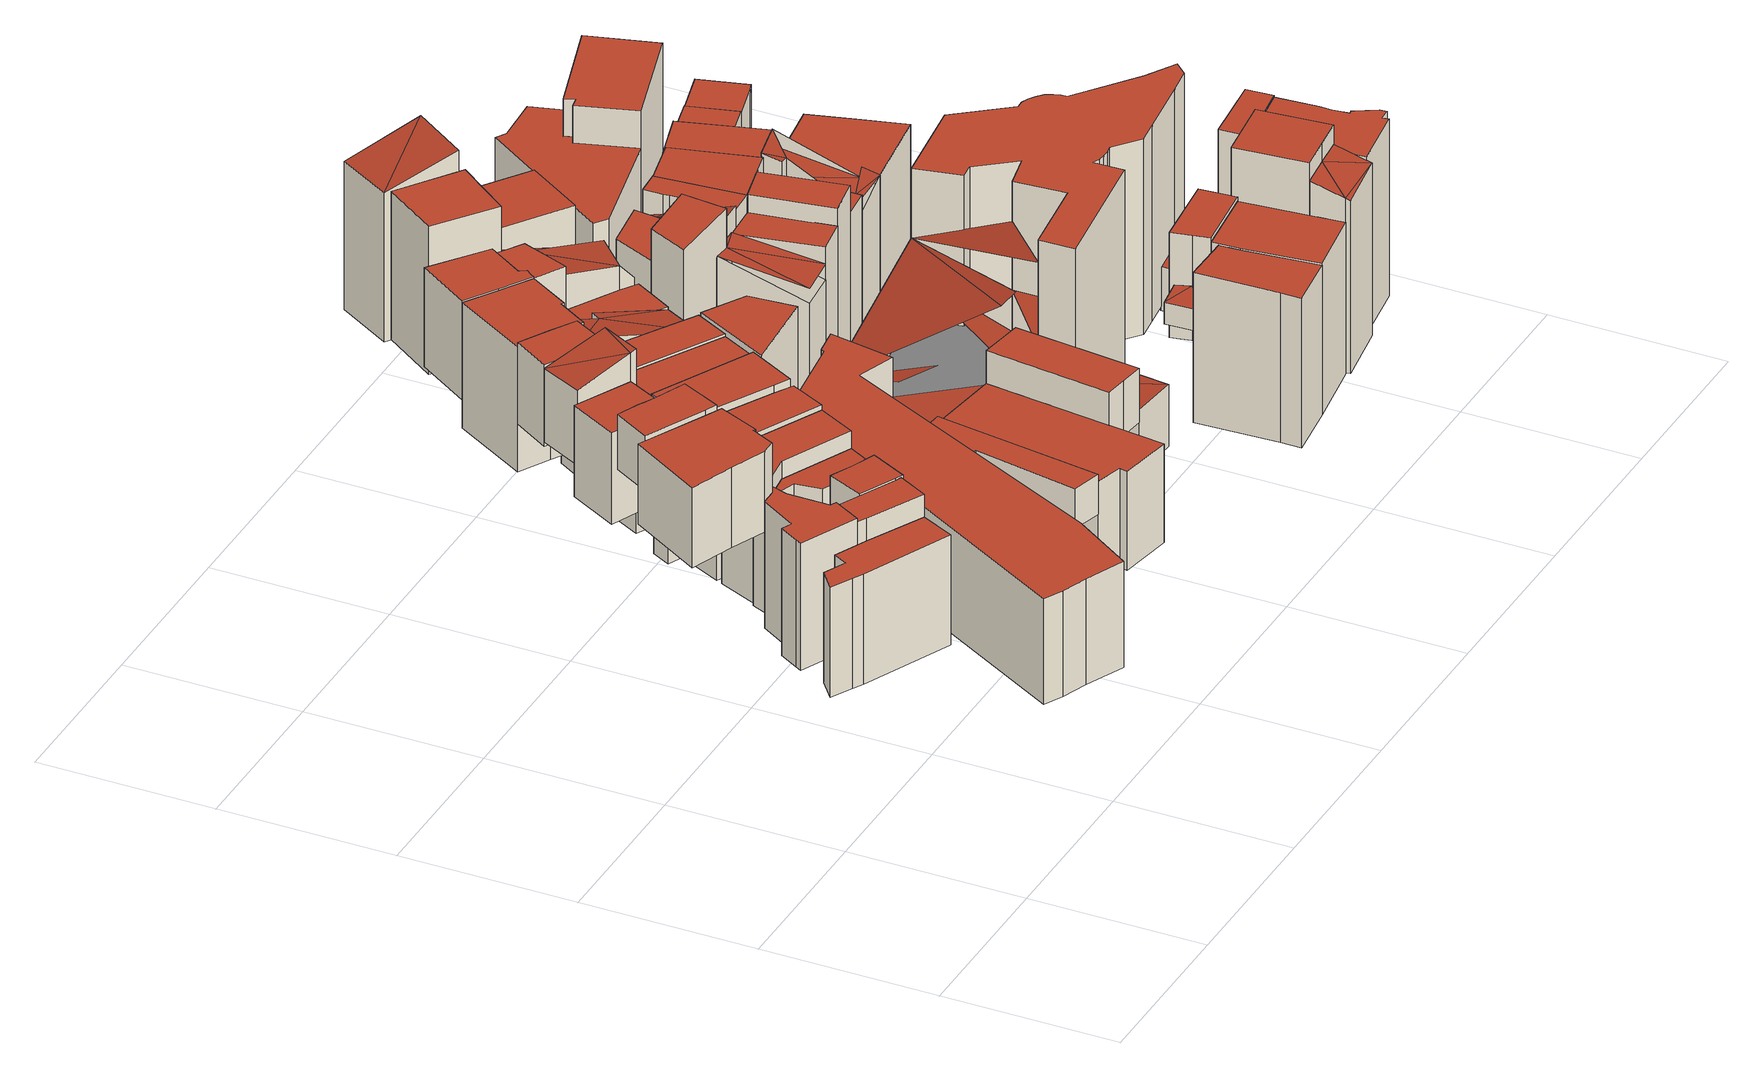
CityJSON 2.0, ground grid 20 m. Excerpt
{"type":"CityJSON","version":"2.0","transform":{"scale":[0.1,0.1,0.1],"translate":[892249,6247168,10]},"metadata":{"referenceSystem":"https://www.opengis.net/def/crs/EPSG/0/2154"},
"CityObjects":{
"building1":{"type":"Building","attributes":{"class":"Building"},"children":["building1-1"]},
"building1-1":{"type":"BuildingPart","parents":["building1"],"geometry":[{"type":"Solid","lod":"2.2","boundaries":[[[[0,1,2,3,4,5,6,7,8]],[[9,10,11,12,13,14,15,16,17]],[[17,16,7,8]],[[16,15,6,7]],[[15,14,5,6]],[[14,13,4,5]],[[13,12,3,4]],[[12,11,2,3]],[[11,10,1,2]],[[10,9,0,1]],[[9,17,8,0]]]],"semantics":{"surfaces":[{"type":"GroundSurface"},{"type":"RoofSurface"},{"type":"WallSurface","on_footprint_edge":true}],"values":[[0,1,2,2,2,2,2,2,2,2,2]]}}]},
"building2":{"type":"Building","attributes":{"class":"Building"},"children":["building2-1"]},
"building2-1":{"type":"BuildingPart","parents":["building2"],"geometry":[{"type":"Solid","lod":"2.2","boundaries":[[[[18,19,20,21,22,23,24,25,26,27,28,29]],[[30,31,32,33,34,35,36,37,38,39,40,41]],[[41,40,28,29]],[[40,39,27,28]],[[39,38,26,27]],[[38,37,25,26]],[[37,36,24,25]],[[36,35,23,24]],[[35,34,22,23]],[[34,33,21,22]],[[33,32,20,21]],[[32,31,19,20]],[[31,30,18,19]],[[30,41,29,18]]]],"semantics":{"surfaces":[{"type":"GroundSurface"},{"type":"RoofSurface"},{"type":"WallSurface","on_footprint_edge":true}],"values":[[0,1,2,2,2,2,2,2,2,2,2,2,2,2]]}}]},
"building3":{"type":"Building","attributes":{"class":"Building"},"children":["building3-1"]},
"building3-1":{"type":"BuildingPart","parents":["building3"],"geometry":[{"type":"Solid","lod":"2.2","boundaries":[[[[42,43,44,45,46,47,48,49,50]],[[51,52,53,54,55,56,57,58,59]],[[59,58,49,50]],[[58,57,48,49]],[[57,56,47,48]],[[56,55,46,47]],[[55,54,45,46]],[[54,53,44,45]],[[53,52,43,44]],[[52,51,42,43]],[[51,59,50,42]]]],"semantics":{"surfaces":[{"type":"GroundSurface"},{"type":"RoofSurface"},{"type":"WallSurface","on_footprint_edge":true}],"values":[[0,1,2,2,2,2,2,2,2,2,2]]}}]},
"building4":{"type":"Building","attributes":{"class":"Building"},"children":["building4-1"]},
"building4-1":{"type":"BuildingPart","parents":["building4"],"geometry":[{"type":"Solid","lod":"2.2","boundaries":[[[[60,61,62,63,64,65]],[[66,67,68,69,70,71]],[[71,70,64,65]],[[70,69,63,64]],[[69,68,62,63]],[[68,67,61,62]],[[67,66,60,61]],[[66,71,65,60]]]],"semantics":{"surfaces":[{"type":"GroundSurface"},{"type":"RoofSurface"},{"type":"WallSurface","on_footprint_edge":true}],"values":[[0,1,2,2,2,2,2,2]]}}]},
"building5":{"type":"Building","attributes":{"class":"Building"},"children":["building5-1"]},
"building5-1":{"type":"BuildingPart","parents":["building5"],"geometry":[{"type":"Solid","lod":"2.2","boundaries":[[[[72,73,74,75,76,77,78,79]],[[80,81,82,83,84,85,86,87]],[[87,86,78,79]],[[86,85,77,78]],[[85,84,76,77]],[[84,83,75,76]],[[83,82,74,75]],[[82,81,73,74]],[[81,80,72,73]],[[80,87,79,72]]]],"semantics":{"surfaces":[{"type":"GroundSurface"},{"type":"RoofSurface"},{"type":"WallSurface","on_footprint_edge":true}],"values":[[0,1,2,2,2,2,2,2,2,2]]}}]},
"building6":{"type":"Building","attributes":{"class":"Building"},"children":["building6-1"]},
"building6-1":{"type":"BuildingPart","parents":["building6"],"geometry":[{"type":"Solid","lod":"2.2","boundaries":[[[[88,89,90,91,92,93]],[[94,95,96,97,98,99]],[[99,98,92,93]],[[98,97,91,92]],[[97,96,90,91]],[[96,95,89,90]],[[95,94,88,89]],[[94,99,93,88]]]],"semantics":{"surfaces":[{"type":"GroundSurface"},{"type":"RoofSurface"},{"type":"WallSurface","on_footprint_edge":true}],"values":[[0,1,2,2,2,2,2,2]]}}]},
"building7":{"type":"Building","attributes":{"class":"Building"},"children":["building7-1"]},
"building7-1":{"type":"BuildingPart","parents":["building7"],"geometry":[{"type":"Solid","lod":"2.2","boundaries":[[[[100,101,102,103,104,105,106]],[[107,108,109,110,111,112,113]],[[113,112,105,106]],[[112,111,104,105]],[[111,110,103,104]],[[110,109,102,103]],[[109,108,101,102]],[[108,107,100,101]],[[107,113,106,100]]]],"semantics":{"surfaces":[{"type":"GroundSurface"},{"type":"RoofSurface"},{"type":"WallSurface","on_footprint_edge":true}],"values":[[0,1,2,2,2,2,2,2,2]]}}]},
"building8":{"type":"Building","attributes":{"class":"Building"},"children":["building8-1"]},
"building8-1":{"type":"BuildingPart","parents":["building8"],"geometry":[{"type":"Solid","lod":"2.2","boundaries":[[[[114,115,116,117,118,119,120]],[[121,122,123,124,125,126,127]],[[127,126,119,120]],[[126,125,118,119]],[[125,124,117,118]],[[124,123,116,117]],[[123,122,115,116]],[[122,121,114,115]],[[121,127,120,114]]]],"semantics":{"surfaces":[{"type":"GroundSurface"},{"type":"RoofSurface"},{"type":"WallSurface","on_footprint_edge":true}],"values":[[0,1,2,2,2,2,2,2,2]]}}]},
"building9":{"type":"Building","attributes":{"class":"Building"},"children":["building9-1"]},
"building9-1":{"type":"BuildingPart","parents":["building9"],"geometry":[{"type":"Solid","lod":"2.2","boundaries":[[[[128,129,130,131,132,133,134]],[[135,136,137,138,139,140,141]],[[141,140,133,134]],[[140,139,132,133]],[[139,138,131,132]],[[138,137,130,131]],[[137,136,129,130]],[[136,135,128,129]],[[135,141,134,128]]]],"semantics":{"surfaces":[{"type":"GroundSurface"},{"type":"RoofSurface"},{"type":"WallSurface","on_footprint_edge":true}],"values":[[0,1,2,2,2,2,2,2,2]]}}]},
"building10":{"type":"Building","attributes":{"class":"Building"},"children":["building10-1"]},
"building10-1":{"type":"BuildingPart","parents":["building10"],"geometry":[{"type":"Solid","lod":"2.2","boundaries":[[[[142,143,144]],[[145,142,146]],[[144,146,142]],[[147,148,149,150,151]],[[144,143,150,151]],[[143,142,149,150]],[[142,145,148,149]],[[145,146,147,148]],[[146,144,151,147]]]],"semantics":{"surfaces":[{"type":"RoofSurface","rf_azimuth":148.91,"rf_slope":15.55},{"type":"GroundSurface"},{"type":"WallSurface","on_footprint_edge":true}],"values":[[0,0,0,1,2,2,2,2,2]]}}]},
"building11":{"type":"Building","attributes":{"class":"Building"},"children":["building11-1"]},
"building11-1":{"type":"BuildingPart","parents":["building11"],"geometry":[{"type":"Solid","lod":"2.2","boundaries":[[[[152,153,154,155,156,157]],[[158,159,160,161,162,163]],[[163,162,156,157]],[[162,161,155,156]],[[161,160,154,155]],[[160,159,153,154]],[[159,158,152,153]],[[158,163,157,152]]]],"semantics":{"surfaces":[{"type":"GroundSurface"},{"type":"RoofSurface"},{"type":"WallSurface","on_footprint_edge":true}],"values":[[0,1,2,2,2,2,2,2]]}}]},
"building12":{"type":"Building","attributes":{"class":"Building"},"children":["building12-1"]},
"building12-1":{"type":"BuildingPart","parents":["building12"],"geometry":[{"type":"Solid","lod":"2.2","boundaries":[[[[164,165,166,167,168]],[[169,170,171,172,173]],[[173,172,167,168]],[[172,171,166,167]],[[171,170,165,166]],[[170,169,164,165]],[[169,173,168,164]]]],"semantics":{"surfaces":[{"type":"GroundSurface"},{"type":"RoofSurface"},{"type":"WallSurface","on_footprint_edge":true}],"values":[[0,1,2,2,2,2,2]]}}]},
"building13":{"type":"Building","attributes":{"class":"Building"},"children":["building13-1"]},
"building13-1":{"type":"BuildingPart","parents":["building13"],"geometry":[{"type":"Solid","lod":"2.2","boundaries":[[[[174,175,176,177,178,179,180,181]],[[182,183,184,185,186,187,188,189]],[[189,188,180,181]],[[188,187,179,180]],[[187,186,178,179]],[[186,185,177,178]],[[185,184,176,177]],[[184,183,175,176]],[[183,182,174,175]],[[182,189,181,174]]]],"semantics":{"surfaces":[{"type":"GroundSurface"},{"type":"RoofSurface"},{"type":"WallSurface","on_footprint_edge":true}],"values":[[0,1,2,2,2,2,2,2,2,2]]}}]},
"building14":{"type":"Building","attributes":{"class":"Building"},"children":["building14-1"]},
"building14-1":{"type":"BuildingPart","parents":["building14"],"geometry":[{"type":"Solid","lod":"2.2","boundaries":[[[[190,191,192,193,194,195,196,197,198,199,200]],[[201,202,203,204,205,206,207,208,209,210,211]],[[211,210,199,200]],[[210,209,198,199]],[[209,208,197,198]],[[208,207,196,197]],[[207,206,195,196]],[[206,205,194,195]],[[205,204,193,194]],[[204,203,192,193]],[[203,202,191,192]],[[202,201,190,191]],[[201,211,200,190]]]],"semantics":{"surfaces":[{"type":"GroundSurface"},{"type":"RoofSurface"},{"type":"WallSurface","on_footprint_edge":true}],"values":[[0,1,2,2,2,2,2,2,2,2,2,2,2]]}}]},
"building15":{"type":"Building","attributes":{"class":"Building"},"children":["building15-1"]},
"building15-1":{"type":"BuildingPart","parents":["building15"],"geometry":[{"type":"Solid","lod":"2.2","boundaries":[[[[212,213,214,215]],[[216,217,218,219]],[[219,218,214,215]],[[218,217,213,214]],[[217,216,212,213]],[[216,219,215,212]]]],"semantics":{"surfaces":[{"type":"GroundSurface"},{"type":"RoofSurface"},{"type":"WallSurface","on_footprint_edge":true}],"values":[[0,1,2,2,2,2]]}}]},
"building16":{"type":"Building","attributes":{"class":"Building"},"children":["building16-1"]},
"building16-1":{"type":"BuildingPart","parents":["building16"],"geometry":[{"type":"Solid","lod":"2.2","boundaries":[[[[220,221,222,223,224,225,226,227]],[[228,229,230,231,232,233,234,235]],[[235,234,226,227]],[[234,233,225,226]],[[233,232,224,225]],[[232,231,223,224]],[[231,230,222,223]],[[230,229,221,222]],[[229,228,220,221]],[[228,235,227,220]]]],"semantics":{"surfaces":[{"type":"GroundSurface"},{"type":"RoofSurface"},{"type":"WallSurface","on_footprint_edge":true}],"values":[[0,1,2,2,2,2,2,2,2,2]]}}]},
"building17":{"type":"Building","attributes":{"class":"Building"},"children":["building17-1"]},
"building17-1":{"type":"BuildingPart","parents":["building17"],"geometry":[{"type":"Solid","lod":"2.2","boundaries":[[[[236,237,238,239]],[[240,241,242,243]],[[243,242,238,239]],[[242,241,237,238]],[[241,240,236,237]],[[240,243,239,236]]]],"semantics":{"surfaces":[{"type":"GroundSurface"},{"type":"RoofSurface"},{"type":"WallSurface","on_footprint_edge":true}],"values":[[0,1,2,2,2,2]]}}]},
"building18":{"type":"Building","attributes":{"class":"Building"},"children":["building18-1"]},
"building18-1":{"type":"BuildingPart","parents":["building18"],"geometry":[{"type":"Solid","lod":"2.2","boundaries":[[[[244,245,246]],[[247,248,244]],[[247,244,249]],[[246,249,244]],[[250,251,252,253,254,255]],[[246,245,254,255]],[[245,244,253,254]],[[244,248,252,253]],[[248,247,251,252]],[[247,249,250,251]],[[249,246,255,250]]]],"semantics":{"surfaces":[{"type":"RoofSurface","rf_azimuth":332.61,"rf_slope":16.36},{"type":"GroundSurface"},{"type":"WallSurface","on_footprint_edge":true}],"values":[[0,0,0,0,1,2,2,2,2,2,2]]}}]},
"building19":{"type":"Building","attributes":{"class":"Building"},"children":["building19-1"]},
"building19-1":{"type":"BuildingPart","parents":["building19"],"geometry":[{"type":"Solid","lod":"2.2","boundaries":[[[[256,257,258,259,260,261,262,263]],[[264,265,266,267,268,269,270,271]],[[271,270,262,263]],[[270,269,261,262]],[[269,268,260,261]],[[268,267,259,260]],[[267,266,258,259]],[[266,265,257,258]],[[265,264,256,257]],[[264,271,263,256]]]],"semantics":{"surfaces":[{"type":"GroundSurface"},{"type":"RoofSurface"},{"type":"WallSurface","on_footprint_edge":true}],"values":[[0,1,2,2,2,2,2,2,2,2]]}}]},
"building20":{"type":"Building","attributes":{"class":"Building"},"children":["building20-1"]},
"building20-1":{"type":"BuildingPart","parents":["building20"],"geometry":[{"type":"Solid","lod":"2.2","boundaries":[[[[272,273,274,275,276,277,278]],[[279,280,281,282,283,284,285]],[[285,284,277,278]],[[284,283,276,277]],[[283,282,275,276]],[[282,281,274,275]],[[281,280,273,274]],[[280,279,272,273]],[[279,285,278,272]]]],"semantics":{"surfaces":[{"type":"GroundSurface"},{"type":"RoofSurface"},{"type":"WallSurface","on_footprint_edge":true}],"values":[[0,1,2,2,2,2,2,2,2]]}}]},
"building21":{"type":"Building","attributes":{"class":"Building"},"children":["building21-1"]},
"building21-1":{"type":"BuildingPart","parents":["building21"],"geometry":[{"type":"Solid","lod":"2.2","boundaries":[[[[286,287,288,289,290,291,292,293]],[[294,295,296,297,298,299,300,301]],[[301,300,292,293]],[[300,299,291,292]],[[299,298,290,291]],[[298,297,289,290]],[[297,296,288,289]],[[296,295,287,288]],[[295,294,286,287]],[[294,301,293,286]]]],"semantics":{"surfaces":[{"type":"GroundSurface"},{"type":"RoofSurface"},{"type":"WallSurface","on_footprint_edge":true}],"values":[[0,1,2,2,2,2,2,2,2,2]]}}]},
"building22":{"type":"Building","attributes":{"class":"Building"},"children":["building22-1"]},
"building22-1":{"type":"BuildingPart","parents":["building22"],"geometry":[{"type":"Solid","lod":"2.2","boundaries":[[[[302,303,304,305,306]],[[307,308,309,310,311]],[[311,310,305,306]],[[310,309,304,305]],[[309,308,303,304]],[[308,307,302,303]],[[307,311,306,302]]]],"semantics":{"surfaces":[{"type":"GroundSurface"},{"type":"RoofSurface"},{"type":"WallSurface","on_footprint_edge":true}],"values":[[0,1,2,2,2,2,2]]}}]},
"building23":{"type":"Building","attributes":{"class":"Building"},"children":["building23-1"]},
"building23-1":{"type":"BuildingPart","parents":["building23"],"geometry":[{"type":"Solid","lod":"2.2","boundaries":[[[[312,313,314,315]],[[316,317,318,319]],[[319,318,314,315]],[[318,317,313,314]],[[317,316,312,313]],[[316,319,315,312]]]],"semantics":{"surfaces":[{"type":"GroundSurface"},{"type":"RoofSurface"},{"type":"WallSurface","on_footprint_edge":true}],"values":[[0,1,2,2,2,2]]}}]},
"building24":{"type":"Building","attributes":{"class":"Building"},"children":["building24-1"]},
"building24-1":{"type":"BuildingPart","parents":["building24"],"geometry":[{"type":"Solid","lod":"2.2","boundaries":[[[[320,321,322,323,324]],[[325,326,327,328,329]],[[329,328,323,324]],[[328,327,322,323]],[[327,326,321,322]],[[326,325,320,321]],[[325,329,324,320]]]],"semantics":{"surfaces":[{"type":"GroundSurface"},{"type":"RoofSurface"},{"type":"WallSurface","on_footprint_edge":true}],"values":[[0,1,2,2,2,2,2]]}}]},
"building25":{"type":"Building","attributes":{"class":"Building"},"children":["building25-1"]},
"building25-1":{"type":"BuildingPart","parents":["building25"],"geometry":[{"type":"MultiSurface","lod":"2.2","boundaries":[[[330,331,332]],[[333,332,331]],[[334,335,336]],[[337,338,339,340,341]],[[333,331,340,341]],[[331,336,339,340]],[[336,335,338,339]],[[335,332,337,338]],[[332,333,341,337]]],"semantics":{"surfaces":[{"type":"RoofSurface","rf_azimuth":331.25,"rf_slope":10.89},{"type":"RoofSurface","rf_azimuth":338.7,"rf_slope":5.33},{"type":"GroundSurface"},{"type":"WallSurface","on_footprint_edge":true}],"values":[0,0,1,2,3,3,3,3,3]}}]},
"building26":{"type":"Building","attributes":{"class":"Building"},"children":["building26-1"]},
"building26-1":{"type":"BuildingPart","parents":["building26"],"geometry":[{"type":"Solid","lod":"2.2","boundaries":[[[[342,343,344,345,346,347]],[[348,349,350,351,352,353]],[[353,352,346,347]],[[352,351,345,346]],[[351,350,344,345]],[[350,349,343,344]],[[349,348,342,343]],[[348,353,347,342]]]],"semantics":{"surfaces":[{"type":"GroundSurface"},{"type":"RoofSurface"},{"type":"WallSurface","on_footprint_edge":true}],"values":[[0,1,2,2,2,2,2,2]]}}]},
"building27":{"type":"Building","attributes":{"class":"Building"},"children":["building27-1"]},
"building27-1":{"type":"BuildingPart","parents":["building27"],"geometry":[{"type":"Solid","lod":"2.2","boundaries":[[[[354,355,356]],[[357,354,356]],[[358,359,360,361]],[[356,355,360,361]],[[355,354,359,360]],[[354,357,358,359]],[[357,356,361,358]]]],"semantics":{"surfaces":[{"type":"RoofSurface","rf_azimuth":146.24,"rf_slope":16.79},{"type":"GroundSurface"},{"type":"WallSurface","on_footprint_edge":true}],"values":[[0,0,1,2,2,2,2]]}}]},
"building28":{"type":"Building","attributes":{"class":"Building"},"children":["building28-1"]},
"building28-1":{"type":"BuildingPart","parents":["building28"],"geometry":[{"type":"Solid","lod":"2.2","boundaries":[[[[362,363,364]],[[365,364,363]],[[366,367,368,369]],[[365,363,368,369]],[[363,362,367,368]],[[362,364,366,367]],[[364,365,369,366]]]],"semantics":{"surfaces":[{"type":"RoofSurface","rf_azimuth":328.8,"rf_slope":15.28},{"type":"GroundSurface"},{"type":"WallSurface","on_footprint_edge":true}],"values":[[0,0,1,2,2,2,2]]}}]},
"building29":{"type":"Building","attributes":{"class":"Building"},"children":["building29-1"]},
"building29-1":{"type":"BuildingPart","parents":["building29"],"geometry":[{"type":"Solid","lod":"2.2","boundaries":[[[[370,371,372,373]],[[374,375,376,377]],[[377,376,372,373]],[[376,375,371,372]],[[375,374,370,371]],[[374,377,373,370]]]],"semantics":{"surfaces":[{"type":"GroundSurface"},{"type":"RoofSurface"},{"type":"WallSurface","on_footprint_edge":true}],"values":[[0,1,2,2,2,2]]}}]},
"building30":{"type":"Building","attributes":{"class":"Building"},"children":["building30-1"]},
"building30-1":{"type":"BuildingPart","parents":["building30"],"geometry":[{"type":"Solid","lod":"2.2","boundaries":[[[[378,379,380,381,382,383]],[[384,385,386,387,388,389]],[[389,388,382,383]],[[388,387,381,382]],[[387,386,380,381]],[[386,385,379,380]],[[385,384,378,379]],[[384,389,383,378]]]],"semantics":{"surfaces":[{"type":"GroundSurface"},{"type":"RoofSurface"},{"type":"WallSurface","on_footprint_edge":true}],"values":[[0,1,2,2,2,2,2,2]]}}]},
"building31":{"type":"Building","attributes":{"class":"Building"},"children":["building31-1"]},
"building31-1":{"type":"BuildingPart","parents":["building31"],"geometry":[{"type":"Solid","lod":"2.2","boundaries":[[[[390,391,392,393]],[[394,395,396,397]],[[397,396,392,393]],[[396,395,391,392]],[[395,394,390,391]],[[394,397,393,390]]]],"semantics":{"surfaces":[{"type":"GroundSurface"},{"type":"RoofSurface"},{"type":"WallSurface","on_footprint_edge":true}],"values":[[0,1,2,2,2,2]]}}]},
"building32":{"type":"Building","attributes":{"class":"Building"},"children":["building32-1"]},
"building32-1":{"type":"BuildingPart","parents":["building32"],"geometry":[{"type":"MultiSurface","lod":"2.2","boundaries":[[[398,399,400]],[[401,398,400]],[[401,400,402]],[[403,402,400]],[[404,405,406,407,408,409]],[[403,400,408,409]],[[400,399,407,408]],[[399,398,406,407]],[[398,410,405,406]],[[410,411,404,405]],[[411,403,409,404]]],"semantics":{"surfaces":[{"type":"RoofSurface","rf_azimuth":279.42,"rf_slope":12.34},{"type":"GroundSurface"},{"type":"WallSurface","on_footprint_edge":true}],"values":[0,0,0,0,1,2,2,2,2,2,2]}}]},
"building33":{"type":"Building","attributes":{"class":"Building"},"children":["building33-1"]},
"building33-1":{"type":"BuildingPart","parents":["building33"],"geometry":[{"type":"Solid","lod":"2.2","boundaries":[[[[412,413,414,415]],[[416,417,418,419]],[[419,418,414,415]],[[418,417,413,414]],[[417,416,412,413]],[[416,419,415,412]]]],"semantics":{"surfaces":[{"type":"GroundSurface"},{"type":"RoofSurface"},{"type":"WallSurface","on_footprint_edge":true}],"values":[[0,1,2,2,2,2]]}}]},
"building34":{"type":"Building","attributes":{"class":"Building"},"children":["building34-1"]},
"building34-1":{"type":"BuildingPart","parents":["building34"],"geometry":[{"type":"Solid","lod":"2.2","boundaries":[[[[420,421,422]],[[423,422,421]],[[424,425,426,427]],[[423,421,426,427]],[[421,420,425,426]],[[420,422,424,425]],[[422,423,427,424]]]],"semantics":{"surfaces":[{"type":"RoofSurface","rf_azimuth":352.22,"rf_slope":2.71},{"type":"GroundSurface"},{"type":"WallSurface","on_footprint_edge":true}],"values":[[0,0,1,2,2,2,2]]}}]},
"building35":{"type":"Building","attributes":{"class":"Building"},"children":["building35-1"]},
"building35-1":{"type":"BuildingPart","parents":["building35"],"geometry":[{"type":"Solid","lod":"2.2","boundaries":[[[[428,429,430]],[[431,429,428]],[[432,430,429]],[[430,432,433]],[[434,435,436,437,438,439]],[[433,432,438,439]],[[432,429,437,438]],[[429,431,436,437]],[[431,428,435,436]],[[428,430,434,435]],[[430,433,439,434]]]],"semantics":{"surfaces":[{"type":"RoofSurface","rf_azimuth":92.66,"rf_slope":19.78},{"type":"GroundSurface"},{"type":"WallSurface","on_footprint_edge":true}],"values":[[0,0,0,0,1,2,2,2,2,2,2]]}}]},
"building36":{"type":"Building","attributes":{"class":"Building"},"children":["building36-1"]},
"building36-1":{"type":"BuildingPart","parents":["building36"],"geometry":[{"type":"Solid","lod":"2.2","boundaries":[[[[440,441,442,443,444,445,446]],[[447,448,449,450,451,452,453]],[[453,452,445,446]],[[452,451,444,445]],[[451,450,443,444]],[[450,449,442,443]],[[449,448,441,442]],[[448,447,440,441]],[[447,453,446,440]]]],"semantics":{"surfaces":[{"type":"GroundSurface"},{"type":"RoofSurface"},{"type":"WallSurface","on_footprint_edge":true}],"values":[[0,1,2,2,2,2,2,2,2]]}}]},
"building37":{"type":"Building","attributes":{"class":"Building"},"children":["building37-1"]},
"building37-1":{"type":"BuildingPart","parents":["building37"],"geometry":[{"type":"Solid","lod":"2.2","boundaries":[[[[454,455,456,457]],[[458,459,460,461]],[[461,460,456,457]],[[460,459,455,456]],[[459,458,454,455]],[[458,461,457,454]]]],"semantics":{"surfaces":[{"type":"GroundSurface"},{"type":"RoofSurface"},{"type":"WallSurface","on_footprint_edge":true}],"values":[[0,1,2,2,2,2]]}}]},
"building38":{"type":"Building","attributes":{"class":"Building"},"children":["building38-1"]},
"building38-1":{"type":"BuildingPart","parents":["building38"],"geometry":[{"type":"MultiSurface","lod":"2.2","boundaries":[[[462,463,464]],[[465,466,467]],[[468,469,470]],[[471,472,467]],[[470,473,474]],[[475,474,473]],[[476,474,477]],[[478,479,480]],[[463,480,481]],[[480,463,462]],[[482,483,484,485,486,487,488,489,490,491,492,493]],[[463,471,492,493]],[[471,467,491,492]],[[467,466,490,491]],[[466,465,489,490]],[[465,470,488,489]],[[470,474,487,488]],[[474,479,486,487]],[[479,478,485,486]],[[478,480,484,485]],[[480,462,483,484]],[[462,464,482,483]],[[464,463,493,482]]],"semantics":{"surfaces":[{"type":"RoofSurface","rf_azimuth":314.62,"rf_slope":3.73},{"type":"RoofSurface","rf_azimuth":97.7,"rf_slope":18.96},{"type":"GroundSurface"},{"type":"WallSurface","on_footprint_edge":true}],"values":[0,0,1,0,1,1,1,0,0,0,2,3,3,3,3,3,3,3,3,3,3,3,3]}}]},
"building39":{"type":"Building","attributes":{"class":"Building"},"children":["building39-1"]},
"building39-1":{"type":"BuildingPart","parents":["building39"],"geometry":[{"type":"Solid","lod":"2.2","boundaries":[[[[494,495,496,497,498,499]],[[500,501,502,503,504,505]],[[505,504,498,499]],[[504,503,497,498]],[[503,502,496,497]],[[502,501,495,496]],[[501,500,494,495]],[[500,505,499,494]]]],"semantics":{"surfaces":[{"type":"GroundSurface"},{"type":"RoofSurface"},{"type":"WallSurface","on_footprint_edge":true}],"values":[[0,1,2,2,2,2,2,2]]}}]},
"building40":{"type":"Building","attributes":{"class":"Building"},"children":["building40-1"]},
"building40-1":{"type":"BuildingPart","parents":["building40"],"geometry":[{"type":"Solid","lod":"2.2","boundaries":[[[[506,507,508,509]],[[510,511,512,513]],[[513,512,508,509]],[[512,511,507,508]],[[511,510,506,507]],[[510,513,509,506]]]],"semantics":{"surfaces":[{"type":"GroundSurface"},{"type":"RoofSurface"},{"type":"WallSurface","on_footprint_edge":true}],"values":[[0,1,2,2,2,2]]}}]},
"building41":{"type":"Building","attributes":{"class":"Building"},"children":["building41-1"]},
"building41-1":{"type":"BuildingPart","parents":["building41"],"geometry":[{"type":"MultiSurface","lod":"2.2","boundaries":[[[514,515,516]],[[517,516,515]],[[518,519,427,520]],[[521,515,427,520]],[[515,514,519,427]],[[514,516,518,519]],[[516,521,520,518]]],"semantics":{"surfaces":[{"type":"RoofSurface","rf_azimuth":334.93,"rf_slope":5.75},{"type":"GroundSurface"},{"type":"WallSurface","on_footprint_edge":true}],"values":[0,0,1,2,2,2,2]}}]},
"building42":{"type":"Building","attributes":{"class":"Building"},"children":["building42-1"]},
"building42-1":{"type":"BuildingPart","parents":["building42"],"geometry":[{"type":"Solid","lod":"2.2","boundaries":[[[[522,523,524,525]],[[526,527,528,529]],[[529,528,524,525]],[[528,527,523,524]],[[527,526,522,523]],[[526,529,525,522]]]],"semantics":{"surfaces":[{"type":"GroundSurface"},{"type":"RoofSurface"},{"type":"WallSurface","on_footprint_edge":true}],"values":[[0,1,2,2,2,2]]}}]},
"building43":{"type":"Building","attributes":{"class":"Building"},"children":["building43-1"]},
"building43-1":{"type":"BuildingPart","parents":["building43"],"geometry":[{"type":"Solid","lod":"2.2","boundaries":[[[[530,531,532,533,534]],[[535,536,537,538,539]],[[539,538,533,534]],[[538,537,532,533]],[[537,536,531,532]],[[536,535,530,531]],[[535,539,534,530]]]],"semantics":{"surfaces":[{"type":"GroundSurface"},{"type":"RoofSurface"},{"type":"WallSurface","on_footprint_edge":true}],"values":[[0,1,2,2,2,2,2]]}}]},
"building44":{"type":"Building","attributes":{"class":"Building"},"children":["building44-1"]},
"building44-1":{"type":"BuildingPart","parents":["building44"],"geometry":[{"type":"Solid","lod":"2.2","boundaries":[[[[540,541,542,543,544,545,546,547,548,549,550]],[[551,552,553,554,555,556,557,558,559,560,561]],[[561,560,549,550]],[[560,559,548,549]],[[559,558,547,548]],[[558,557,546,547]],[[557,556,545,546]],[[556,555,544,545]],[[555,554,543,544]],[[554,553,542,543]],[[553,552,541,542]],[[552,551,540,541]],[[551,561,550,540]]]],"semantics":{"surfaces":[{"type":"GroundSurface"},{"type":"RoofSurface"},{"type":"WallSurface","on_footprint_edge":true}],"values":[[0,1,2,2,2,2,2,2,2,2,2,2,2]]}}]},
"building45":{"type":"Building","attributes":{"class":"Building"},"children":["building45-1"]},
"building45-1":{"type":"BuildingPart","parents":["building45"],"geometry":[{"type":"Solid","lod":"2.2","boundaries":[[[[562,563,564,565,566,567,568,569,570,571]],[[572,573,574,575,576,577,578,579,580,581]],[[581,580,570,571]],[[580,579,569,570]],[[579,578,568,569]],[[578,577,567,568]],[[577,576,566,567]],[[576,575,565,566]],[[575,574,564,565]],[[574,573,563,564]],[[573,572,562,563]],[[572,581,571,562]]]],"semantics":{"surfaces":[{"type":"GroundSurface"},{"type":"RoofSurface"},{"type":"WallSurface","on_footprint_edge":true}],"values":[[0,1,2,2,2,2,2,2,2,2,2,2]]}}]},
"building46":{"type":"Building","attributes":{"class":"Building"},"children":["building46-1"]},
"building46-1":{"type":"BuildingPart","parents":["building46"],"geometry":[{"type":"MultiSurface","lod":"2.2","boundaries":[[[582,583,584]],[[585,582,584]],[[586,587,588]],[[575,589,590]],[[591,588,587]],[[575,592,589]],[[593,594,595,596,597,598,599,600]],[[584,583,599,600]],[[583,582,598,599]],[[582,585,597,598]],[[585,589,596,597]],[[589,588,595,596]],[[588,601,594,595]],[[601,592,593,594]],[[592,584,600,593]]],"semantics":{"surfaces":[{"type":"RoofSurface","rf_azimuth":298.24,"rf_slope":18.38},{"type":"RoofSurface","rf_azimuth":277.96,"rf_slope":13.92},{"type":"GroundSurface"},{"type":"WallSurface","on_footprint_edge":true}],"values":[0,0,0,1,0,1,2,3,3,3,3,3,3,3,3]}}]},
"building47":{"type":"Building","attributes":{"class":"Building"},"children":["building47-1"]},
"building47-1":{"type":"BuildingPart","parents":["building47"],"geometry":[{"type":"Solid","lod":"2.2","boundaries":[[[[602,603,604,605]],[[606,607,608,609]],[[609,608,604,605]],[[608,607,603,604]],[[607,606,602,603]],[[606,609,605,602]]]],"semantics":{"surfaces":[{"type":"GroundSurface"},{"type":"RoofSurface"},{"type":"WallSurface","on_footprint_edge":true}],"values":[[0,1,2,2,2,2]]}}]},
"building48":{"type":"Building","attributes":{"class":"Building"},"children":["building48-1"]},
"building48-1":{"type":"BuildingPart","parents":["building48"],"geometry":[{"type":"Solid","lod":"2.2","boundaries":[[[[610,611,612,613,614,615]],[[616,617,618,619,620,621]],[[621,620,614,615]],[[620,619,613,614]],[[619,618,612,613]],[[618,617,611,612]],[[617,616,610,611]],[[616,621,615,610]]]],"semantics":{"surfaces":[{"type":"GroundSurface"},{"type":"RoofSurface"},{"type":"WallSurface","on_footprint_edge":true}],"values":[[0,1,2,2,2,2,2,2]]}}]},
"building49":{"type":"Building","attributes":{"class":"Building"},"children":["building49-1"]},
"building49-1":{"type":"BuildingPart","parents":["building49"],"geometry":[{"type":"Solid","lod":"2.2","boundaries":[[[[622,623,624,625]],[[626,627,628,629]],[[629,628,624,625]],[[628,627,623,624]],[[627,626,622,623]],[[626,629,625,622]]]],"semantics":{"surfaces":[{"type":"GroundSurface"},{"type":"RoofSurface"},{"type":"WallSurface","on_footprint_edge":true}],"values":[[0,1,2,2,2,2]]}}]},
"building50":{"type":"Building","attributes":{"class":"Building"},"children":["building50-1"]},
"building50-1":{"type":"BuildingPart","parents":["building50"],"geometry":[{"type":"Solid","lod":"2.2","boundaries":[[[[630,631,632,633,634,635]],[[636,637,638,639,640,641]],[[641,640,634,635]],[[640,639,633,634]],[[639,638,632,633]],[[638,637,631,632]],[[637,636,630,631]],[[636,641,635,630]]]],"semantics":{"surfaces":[{"type":"GroundSurface"},{"type":"RoofSurface"},{"type":"WallSurface","on_footprint_edge":true}],"values":[[0,1,2,2,2,2,2,2]]}}]},
"building51":{"type":"Building","attributes":{"class":"Building"},"children":["building51-1"]},
"building51-1":{"type":"BuildingPart","parents":["building51"],"geometry":[{"type":"Solid","lod":"2.2","boundaries":[[[[642,643,644,645,646,647]],[[648,649,650,651,652,653]],[[653,652,646,647]],[[652,651,645,646]],[[651,650,644,645]],[[650,649,643,644]],[[649,648,642,643]],[[648,653,647,642]]]],"semantics":{"surfaces":[{"type":"GroundSurface"},{"type":"RoofSurface"},{"type":"WallSurface","on_footprint_edge":true}],"values":[[0,1,2,2,2,2,2,2]]}}]},
"building52":{"type":"Building","attributes":{"class":"Building"},"children":["building52-1"]},
"building52-1":{"type":"BuildingPart","parents":["building52"],"geometry":[{"type":"Solid","lod":"2.2","boundaries":[[[[654,655,656,657,658,659,660,661,662,663,664,665,666,667,668,669,670,671,672,673,674,675,676,677,678,679,680,681,682]],[[683,684,685,686,687,688,689,690,691,692,693,694,695,696,697,698,699,700,701,702,703,704,705,706,707,708,709,710,711]],[[711,710,681,682]],[[710,709,680,681]],[[709,708,679,680]],[[708,707,678,679]],[[707,706,677,678]],[[706,705,676,677]],[[705,704,675,676]],[[704,703,674,675]],[[703,702,673,674]],[[702,701,672,673]],[[701,700,671,672]],[[700,699,670,671]],[[699,698,669,670]],[[698,697,668,669]],[[697,696,667,668]],[[696,695,666,667]],[[695,694,665,666]],[[694,693,664,665]],[[693,692,663,664]],[[692,691,662,663]],[[691,690,661,662]],[[690,689,660,661]],[[689,688,659,660]],[[688,687,658,659]],[[687,686,657,658]],[[686,685,656,657]],[[685,684,655,656]],[[684,683,654,655]],[[683,711,682,654]]]],"semantics":{"surfaces":[{"type":"GroundSurface"},{"type":"RoofSurface"},{"type":"WallSurface","on_footprint_edge":true}],"values":[[0,1,2,2,2,2,2,2,2,2,2,2,2,2,2,2,2,2,2,2,2,2,2,2,2,2,2,2,2,2,2]]}}]},
"building53":{"type":"Building","attributes":{"class":"Building"},"children":["building53-1"]},
"building53-1":{"type":"BuildingPart","parents":["building53"],"geometry":[{"type":"Solid","lod":"2.2","boundaries":[[[[712,713,714,715,716]],[[717,718,719,720,721]],[[721,720,715,716]],[[720,719,714,715]],[[719,718,713,714]],[[718,717,712,713]],[[717,721,716,712]]]],"semantics":{"surfaces":[{"type":"GroundSurface"},{"type":"RoofSurface"},{"type":"WallSurface","on_footprint_edge":true}],"values":[[0,1,2,2,2,2,2]]}}]},
"building54":{"type":"Building","attributes":{"class":"Building"},"children":["building54-1"]},
"building54-1":{"type":"BuildingPart","parents":["building54"],"geometry":[{"type":"Solid","lod":"2.2","boundaries":[[[[722,723,724]],[[725,724,723]],[[724,725,726]],[[727,726,725]],[[728,729,730,731,732,733]],[[727,725,732,733]],[[725,723,731,732]],[[723,722,730,731]],[[722,724,729,730]],[[724,726,728,729]],[[726,727,733,728]]]],"semantics":{"surfaces":[{"type":"RoofSurface","rf_azimuth":186.41,"rf_slope":10.12},{"type":"GroundSurface"},{"type":"WallSurface","on_footprint_edge":true}],"values":[[0,0,0,0,1,2,2,2,2,2,2]]}}]},
"building55":{"type":"Building","attributes":{"class":"Building"},"children":["building55-1"]},
"building55-1":{"type":"BuildingPart","parents":["building55"],"geometry":[{"type":"Solid","lod":"2.2","boundaries":[[[[644,734,735,736,645]],[[737,738,739,740,741]],[[741,740,736,645]],[[740,739,735,736]],[[739,738,734,735]],[[738,737,644,734]],[[737,741,645,644]]]],"semantics":{"surfaces":[{"type":"GroundSurface"},{"type":"RoofSurface"},{"type":"WallSurface","on_footprint_edge":true}],"values":[[0,1,2,2,2,2,2]]}}]},
"building56":{"type":"Building","attributes":{"class":"Building"},"children":["building56-1"]},
"building56-1":{"type":"BuildingPart","parents":["building56"],"geometry":[{"type":"Solid","lod":"2.2","boundaries":[[[[742,743,744,745,746]],[[747,748,749,750,751]],[[751,750,745,746]],[[750,749,744,745]],[[749,748,743,744]],[[748,747,742,743]],[[747,751,746,742]]]],"semantics":{"surfaces":[{"type":"GroundSurface"},{"type":"RoofSurface"},{"type":"WallSurface","on_footprint_edge":true}],"values":[[0,1,2,2,2,2,2]]}}]},
"building57":{"type":"Building","attributes":{"class":"Building"},"children":["building57-1"]},
"building57-1":{"type":"BuildingPart","parents":["building57"],"geometry":[{"type":"Solid","lod":"2.2","boundaries":[[[[752,753,754]],[[755,754,756]],[[753,756,754]],[[757,756,753]],[[758,759,760,761,762,763]],[[757,753,762,763]],[[753,752,761,762]],[[752,754,760,761]],[[754,755,759,760]],[[755,756,758,759]],[[756,757,763,758]]]],"semantics":{"surfaces":[{"type":"RoofSurface","rf_azimuth":279.86,"rf_slope":18.85},{"type":"GroundSurface"},{"type":"WallSurface","on_footprint_edge":true}],"values":[[0,0,0,0,1,2,2,2,2,2,2]]}}]},
"building58":{"type":"Building","attributes":{"class":"Building"},"children":["building58-1"]},
"building58-1":{"type":"BuildingPart","parents":["building58"],"geometry":[{"type":"Solid","lod":"2.2","boundaries":[[[[764,765,766,744,767,768,769,770,771,772]],[[773,774,775,776,777,778,779,780,781,782]],[[782,781,771,772]],[[781,780,770,771]],[[780,779,769,770]],[[779,778,768,769]],[[778,777,767,768]],[[777,776,744,767]],[[776,775,766,744]],[[775,774,765,766]],[[774,773,764,765]],[[773,782,772,764]]]],"semantics":{"surfaces":[{"type":"GroundSurface"},{"type":"RoofSurface"},{"type":"WallSurface","on_footprint_edge":true}],"values":[[0,1,2,2,2,2,2,2,2,2,2,2]]}}]},
"building59":{"type":"Building","attributes":{"class":"Building"},"children":["building59-1"]},
"building59-1":{"type":"BuildingPart","parents":["building59"],"geometry":[{"type":"Solid","lod":"2.2","boundaries":[[[[783,784,785,786,787]],[[788,789,790,791,792]],[[792,791,786,787]],[[791,790,785,786]],[[790,789,784,785]],[[789,788,783,784]],[[788,792,787,783]]]],"semantics":{"surfaces":[{"type":"GroundSurface"},{"type":"RoofSurface"},{"type":"WallSurface","on_footprint_edge":true}],"values":[[0,1,2,2,2,2,2]]}}]},
"building60":{"type":"Building","attributes":{"class":"Building"},"children":["building60-1"]},
"building60-1":{"type":"BuildingPart","parents":["building60"],"geometry":[{"type":"Solid","lod":"2.2","boundaries":[[[[793,794,795,796,797,798,799,800,801,802,803,804,805,806]],[[807,808,809,810,811,812,813,814,815,816,817,818,819,820]],[[820,819,805,806]],[[819,818,804,805]],[[818,817,803,804]],[[817,816,802,803]],[[816,815,801,802]],[[815,814,800,801]],[[814,813,799,800]],[[813,812,798,799]],[[812,811,797,798]],[[811,810,796,797]],[[810,809,795,796]],[[809,808,794,795]],[[808,807,793,794]],[[807,820,806,793]]]],"semantics":{"surfaces":[{"type":"GroundSurface"},{"type":"RoofSurface"},{"type":"WallSurface","on_footprint_edge":true}],"values":[[0,1,2,2,2,2,2,2,2,2,2,2,2,2,2,2]]}}]},
"building61":{"type":"Building","attributes":{"class":"Building"},"children":["building61-1"]},
"building61-1":{"type":"BuildingPart","parents":["building61"],"geometry":[{"type":"Solid","lod":"2.2","boundaries":[[[[821,822,823,824,825,826,827]],[[828,829,830,831,832,833,834]],[[834,833,826,827]],[[833,832,825,826]],[[832,831,824,825]],[[831,830,823,824]],[[830,829,822,823]],[[829,828,821,822]],[[828,834,827,821]]]],"semantics":{"surfaces":[{"type":"GroundSurface"},{"type":"RoofSurface"},{"type":"WallSurface","on_footprint_edge":true}],"values":[[0,1,2,2,2,2,2,2,2]]}}]}
},
"vertices":[
[166,163,169],[184,201,169],[119,234,169],[82,251,169],[74,235,169],[48,247,169],[26,229,169],[51,216,169],[62,210,169],[166,163,299],[184,201,299],[119,234,299],[82,251,299],[74,235,299],[48,247,299],[26,229,299],[51,216,299],[62,210,299],
[98,336,180],[72,294,180],[60,299,180],[47,277,180],[43,270,180],[109,239,180],[127,271,180],[120,274,180],[120,323,180],[127,344,180],[119,343,180],[115,336,180],[98,336,330],[72,294,330],[60,299,330],[47,277,330],[43,270,330],[109,239,330],[127,271,330],[120,274,330],[120,323,330],[127,344,330],[119,343,330],[115,336,330],
[115,336,294],[128,363,294],[131,362,294],[151,409,294],[132,418,294],[56,456,294],[6,372,294],[57,353,294],[98,336,294],[115,336,389],[128,363,389],[131,362,389],[151,409,389],[132,418,389],[56,456,389],[6,372,389],[57,353,389],[98,336,389],
[184,201,172],[202,235,172],[195,238,172],[127,271,172],[109,239,172],[119,234,172],[184,201,326],[202,235,326],[195,238,326],[127,271,326],[109,239,326],[119,234,326],
[146,412,330],[168,458,330],[133,473,330],[120,479,330],[113,483,330],[88,494,330],[64,452,330],[132,418,330],[146,412,395],[168,458,395],[133,473,395],[120,479,395],[113,483,395],[88,494,395],[64,452,395],[132,418,395],
[225,276,175],[198,287,175],[172,299,175],[154,258,175],[195,238,175],[204,234,175],[225,276,328],[198,287,328],[172,299,328],[154,258,328],[195,238,328],[204,234,328],
[198,287,179],[225,276,179],[243,310,179],[162,348,179],[127,344,179],[159,333,179],[163,303,179],[198,287,316],[225,276,316],[243,310,316],[162,348,316],[127,344,316],[159,333,316],[163,303,316],
[175,521,268],[111,553,268],[81,497,268],[113,483,268],[120,479,268],[133,473,268],[148,467,268],[175,521,376],[111,553,376],[81,497,376],[113,483,376],[120,479,376],[133,473,376],[148,467,376],
[243,310,182],[265,353,182],[151,409,182],[131,362,182],[128,363,182],[119,343,182],[162,348,182],[243,310,337],[265,353,337],[151,409,337],[131,362,337],[128,363,337],[119,343,337],[162,348,337],
[175,521,410],[181,518,412],[205,564,411],[115,551,392],[140,600,390],[140,600,303],[115,551,303],[175,521,303],[181,518,303],[205,564,303],
[265,353,188],[285,394,188],[264,406,188],[168,458,188],[146,412,188],[151,409,188],[265,353,343],[285,394,343],[264,406,343],[168,458,343],[146,412,343],[151,409,343],
[201,622,298],[166,642,298],[140,600,298],[205,564,298],[228,606,298],[201,622,394],[166,642,394],[140,600,394],[205,564,394],[228,606,394],
[282,396,191],[311,451,191],[197,509,191],[183,477,191],[159,488,191],[148,467,191],[168,458,191],[264,406,191],[282,396,352],[311,451,352],[197,509,352],[183,477,352],[159,488,352],[148,467,352],[168,458,352],[264,406,352],
[346,426,152],[130,43,152],[152,32,152],[182,21,152],[227,1,152],[273,71,152],[424,388,152],[468,372,152],[481,447,152],[451,443,152],[449,439,152],[346,426,277],[130,43,277],[152,32,277],[182,21,277],[227,1,277],[273,71,277],[424,388,277],[468,372,277],[481,447,277],[451,443,277],[449,439,277],
[311,451,194],[332,492,194],[205,564,194],[181,518,194],[311,451,347],[332,492,347],[205,564,347],[181,518,347],
[256,637,241],[259,635,241],[287,682,241],[252,704,241],[216,727,241],[166,642,241],[201,622,241],[235,602,241],[256,637,389],[259,635,389],[287,682,389],[252,704,389],[216,727,389],[166,642,389],[201,622,389],[235,602,389],
[332,492,198],[352,531,198],[228,606,198],[205,564,198],[332,492,350],[352,531,350],[228,606,350],[205,564,350],
[294,613,357],[256,637,370],[235,602,371],[375,576,331],[300,624,357],[352,531,331],[352,531,201],[375,576,201],[300,624,201],[294,613,201],[256,637,201],[235,602,201],
[290,701,274],[316,742,274],[255,788,274],[216,727,274],[252,704,274],[287,682,274],[290,687,274],[295,693,274],[290,701,391],[316,742,391],[255,788,391],[216,727,391],[252,704,391],[287,682,391],[290,687,391],[295,693,391],
[290,687,292],[327,666,292],[347,721,292],[324,736,292],[316,742,292],[290,701,292],[295,693,292],[290,687,385],[327,666,385],[347,721,385],[324,736,385],[316,742,385],[290,701,385],[295,693,385],
[432,153,156],[466,144,156],[494,335,156],[464,338,156],[457,298,156],[429,300,156],[426,275,156],[453,273,156],[432,153,203],[466,144,203],[494,335,203],[464,338,203],[457,298,203],[429,300,203],[426,275,203],[453,273,203],
[300,624,206],[375,576,206],[401,621,206],[383,633,206],[325,666,206],[300,624,334],[375,576,334],[401,621,334],[383,633,334],[325,666,334],
[370,798,263],[302,847,263],[259,785,263],[324,736,263],[370,798,438],[302,847,438],[259,785,438],[324,736,438],
[467,479,166],[463,531,166],[415,559,166],[370,470,166],[467,477,166],[467,479,309],[463,531,309],[415,559,309],[370,470,309],[467,477,309],
[423,670,359],[347,721,376],[383,633,362],[327,666,375],[383,633,345],[397,624,343],[423,670,343],[383,633,214],[397,624,214],[423,670,214],[347,721,214],[327,666,214],
[466,144,78],[497,135,78],[495,126,78],[557,115,78],[581,323,78],[494,335,78],[466,144,195],[497,135,195],[495,126,195],[557,115,195],[581,323,195],[494,335,195],
[296,852,438],[364,802,463],[406,864,463],[333,914,437],[333,914,262],[296,852,262],[364,802,262],[406,864,262],
[474,726,307],[381,790,338],[434,663,308],[336,728,340],[434,663,214],[474,726,214],[381,790,214],[336,728,214],
[514,578,208],[519,630,208],[447,629,208],[426,583,208],[514,578,370],[519,630,370],[447,629,370],[426,583,370],
[632,315,170],[607,319,170],[581,323,170],[564,179,170],[589,175,170],[617,171,170],[632,315,234],[607,319,234],[581,323,234],[564,179,234],[589,175,234],[617,171,234],
[468,678,210],[447,629,210],[519,630,210],[524,685,210],[468,678,333],[447,629,333],[519,630,333],[524,685,333],
[540,585,325],[514,584,325],[514,578,324],[559,490,303],[510,484,304],[494,579,325],[510,484,160],[559,490,160],[540,585,160],[514,584,160],[514,578,160],[494,579,160],[559,490,284],[510,484,286],
[474,726,219],[515,791,219],[435,848,219],[390,784,219],[474,726,356],[515,791,356],[435,848,356],[390,784,356],
[617,171,185],[676,167,182],[628,271,185],[689,276,182],[628,271,109],[617,171,109],[676,167,109],[689,276,109],
[547,664,321],[523,680,315],[548,657,324],[546,683,315],[514,584,350],[552,586,349],[548,657,210],[547,664,210],[546,683,210],[523,680,210],[514,584,210],[552,586,210],
[559,490,158],[599,496,158],[595,519,158],[594,520,158],[583,588,158],[582,588,158],[540,585,158],[559,490,323],[599,496,323],[595,519,323],[594,520,323],[583,588,323],[582,588,323],[540,585,323],
[532,818,224],[451,880,224],[432,851,224],[515,791,224],[532,818,295],[451,880,295],[432,851,295],[515,791,295],
[689,276,176],[632,315,180],[628,271,179],[467,365,190],[464,338,189],[494,335,188],[467,365,251],[494,335,263],[481,447,224],[607,319,182],[481,447,193],[607,319,273],[752,488,223],[632,315,276],[774,387,258],[688,317,278],[779,328,174],[774,387,177],[688,317,178],[752,488,183],[628,271,129],[689,276,129],[688,317,129],[779,328,129],[774,387,129],[752,488,129],[481,447,129],[467,365,129],[464,338,129],[494,335,129],[607,319,129],[632,315,129],
[573,688,205],[546,686,205],[547,664,205],[548,657,205],[552,586,205],[582,588,205],[573,688,344],[546,686,344],[547,664,344],[548,657,344],[552,586,344],[582,588,344],
[489,899,226],[466,868,226],[532,818,226],[555,854,226],[489,899,301],[466,868,301],[532,818,301],[555,854,301],
[706,278,137],[689,276,138],[704,250,136],[686,251,137],[704,250,109],[706,278,109],[686,251,109],[686,251,182],
[599,496,154],[643,503,154],[625,598,154],[583,588,154],[599,496,344],[643,503,344],[625,598,344],[583,588,344],
[582,588,199],[630,599,199],[653,604,199],[628,700,199],[573,688,199],[582,588,343],[630,599,343],[653,604,343],[628,700,343],[573,688,343],
[621,810,195],[667,824,195],[655,866,195],[601,863,195],[589,870,195],[545,803,195],[488,713,195],[502,702,195],[634,730,195],[614,796,195],[625,798,195],[621,810,330],[667,824,330],[655,866,330],[601,863,330],[589,870,330],[545,803,330],[488,713,330],[502,702,330],[634,730,330],[614,796,330],[625,798,330],
[643,503,151],[678,507,151],[678,514,151],[676,590,151],[665,589,151],[663,611,151],[652,608,151],[653,604,151],[630,599,151],[625,598,151],[643,503,311],[678,507,311],[678,514,311],[676,590,311],[665,589,311],[663,611,311],[652,608,311],[653,604,311],[630,599,311],[625,598,311],
[663,611,341],[665,589,335],[676,590,333],[713,623,337],[729,532,308],[678,514,310],[732,513,302],[729,532,295],[713,623,318],[678,507,308],[678,514,293],[678,514,146],[678,507,146],[732,513,146],[729,532,146],[713,623,146],[663,611,146],[665,589,146],[676,590,146],[678,507,291],
[652,608,178],[713,623,178],[685,719,178],[627,703,178],[652,608,336],[713,623,336],[685,719,336],[627,703,336],
[735,844,176],[621,810,176],[625,798,176],[614,796,176],[634,730,176],[757,765,176],[735,844,374],[621,810,374],[625,798,374],[614,796,374],[634,730,374],[757,765,374],
[735,731,174],[685,719,174],[701,663,174],[750,675,174],[735,731,322],[685,719,322],[701,663,322],[750,675,322],
[815,637,129],[713,623,129],[729,532,129],[731,518,129],[844,533,129],[828,591,129],[815,637,292],[713,623,292],[729,532,292],[731,518,292],[844,533,292],[828,591,292],
[872,137,9],[872,114,9],[936,122,9],[926,208,9],[925,231,9],[868,232,9],[872,137,186],[872,114,186],[936,122,186],[926,208,186],[925,231,186],[868,232,186],
[763,435,74],[780,437,74],[812,395,74],[774,387,74],[779,328,74],[688,317,74],[689,276,74],[842,295,74],[841,330,74],[849,326,74],[856,325,74],[865,325,74],[873,327,74],[902,303,74],[928,306,74],[998,315,74],[1029,319,74],[1042,333,74],[1008,353,74],[940,406,74],[940,413,74],[937,420,74],[933,428,74],[926,434,74],[919,439,74],[911,442,74],[902,442,74],[856,501,74],[752,488,74],[763,435,305],[780,437,305],[812,395,305],[774,387,305],[779,328,305],[688,317,305],[689,276,305],[842,295,305],[841,330,305],[849,326,305],[856,325,305],[865,325,305],[873,327,305],[902,303,305],[928,306,305],[998,315,305],[1029,319,305],[1042,333,305],[1008,353,305],[940,406,305],[940,413,305],[937,420,305],[933,428,305],[926,434,305],[919,439,305],[911,442,305],[902,442,305],[856,501,305],[752,488,305],
[735,731,160],[750,675,160],[794,686,160],[802,689,160],[787,744,160],[735,731,320],[750,675,320],[794,686,320],[802,689,320],[787,744,320],
[925,231,133],[924,239,133],[891,231,127],[920,258,133],[889,274,127],[916,276,132],[889,274,102],[891,231,102],[925,231,102],[924,239,102],[920,258,102],[916,276,102],
[1015,134,9],[1004,248,9],[924,239,9],[936,122,188],[1015,134,188],[1004,248,188],[924,239,188],[926,208,188],
[924,239,69],[1004,248,69],[1000,290,69],[915,281,69],[920,258,69],[924,239,193],[1004,248,193],[1000,290,193],[915,281,193],[920,258,193],
[1085,181,227],[1050,177,228],[1089,140,214],[1016,129,214],[1015,134,216],[1011,172,229],[1015,134,10],[1016,129,10],[1089,140,10],[1085,181,10],[1050,177,10],[1011,172,10],
[998,315,69],[956,310,69],[956,285,69],[1003,255,69],[1069,263,69],[1067,300,69],[1086,302,69],[1042,333,69],[1029,319,69],[998,315,121],[956,310,121],[956,285,121],[1000,290,121],[1003,255,121],[1069,263,121],[1067,300,121],[1086,302,121],[1042,333,121],[1029,319,121],
[1077,264,84],[1003,255,84],[1011,172,84],[1050,177,84],[1085,181,84],[1077,264,250],[1003,255,250],[1011,172,250],[1050,177,250],[1085,181,250],
[1088,146,11],[1161,156,11],[1160,163,11],[1173,164,11],[1172,172,11],[1158,197,11],[1154,196,11],[1152,215,11],[1152,229,11],[1148,277,11],[1112,272,11],[1112,268,11],[1077,264,11],[1085,181,11],[1088,146,220],[1161,156,220],[1160,163,220],[1173,164,220],[1172,172,220],[1158,197,220],[1154,196,220],[1152,215,220],[1152,229,220],[1148,277,220],[1112,272,220],[1112,268,220],[1077,264,220],[1085,181,220],
[1148,277,48],[1146,308,48],[1067,300,48],[1069,263,48],[1077,264,48],[1112,268,48],[1112,272,48],[1148,277,222],[1146,308,222],[1067,300,222],[1069,263,222],[1077,264,222],[1112,268,222],[1112,272,222]
]}
